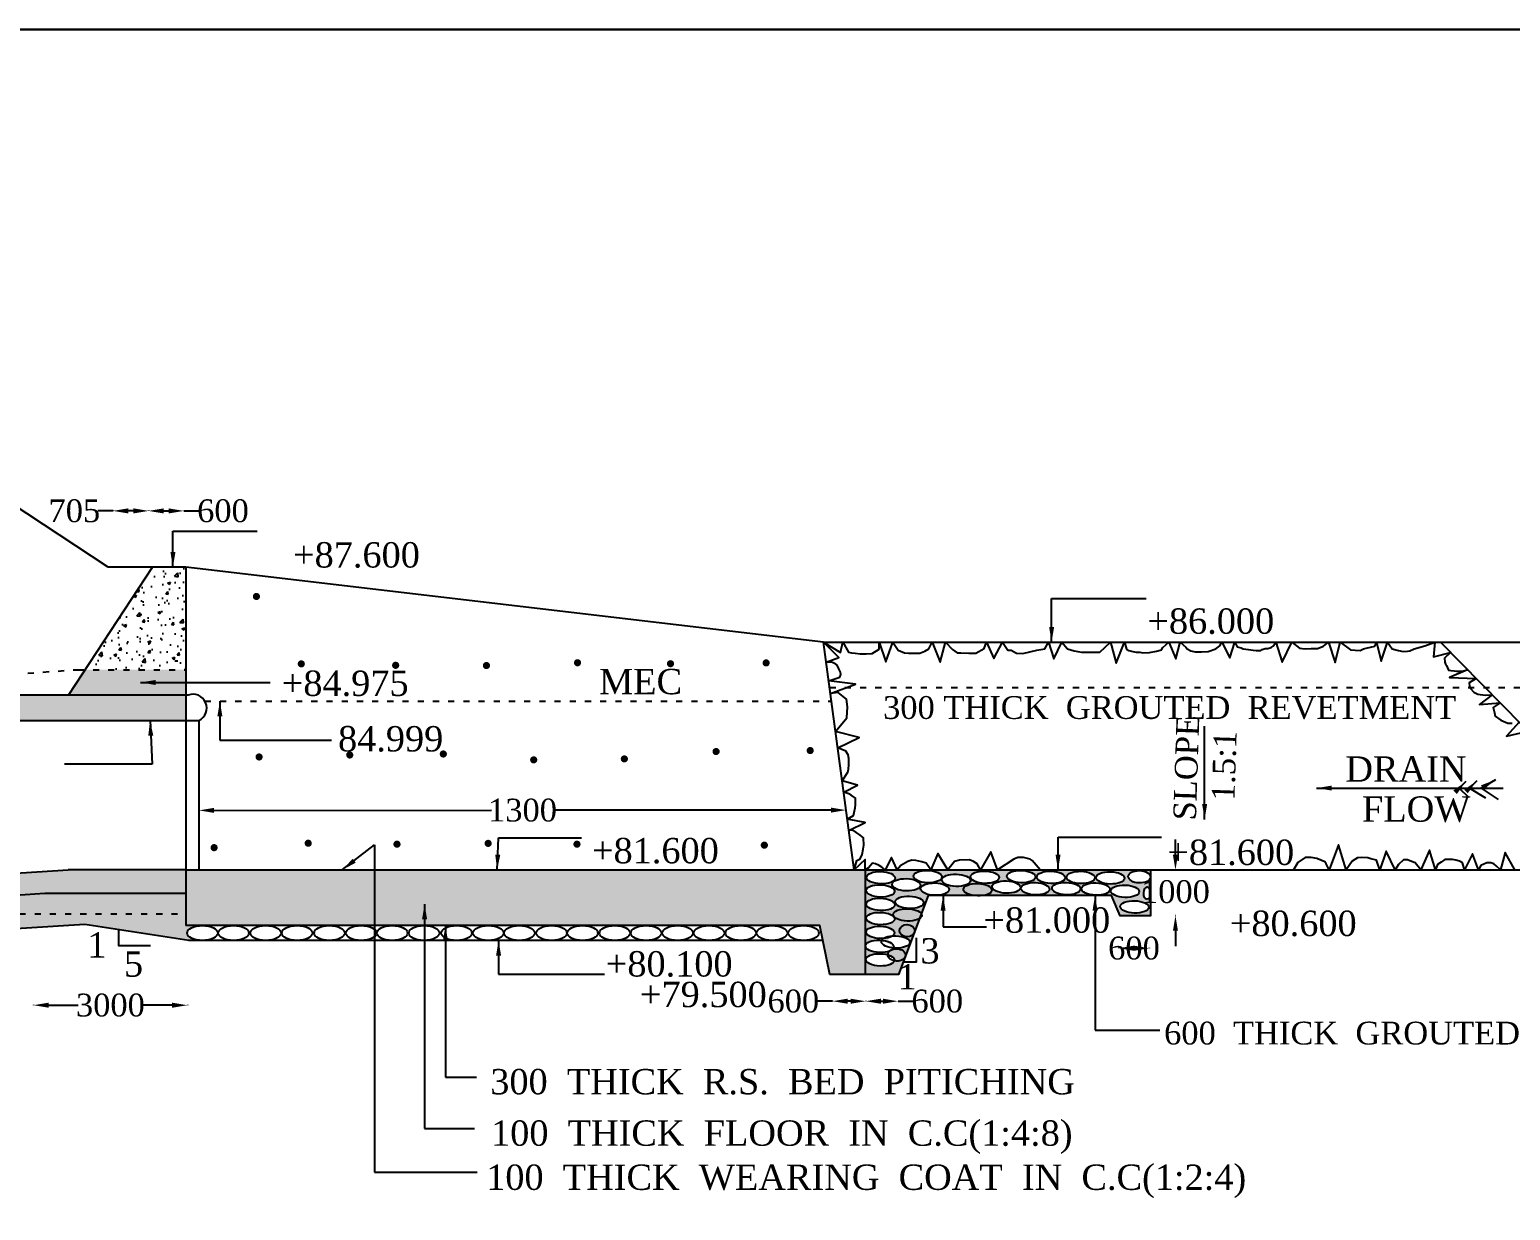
# Model space of a CAD drawing. Header units: millimetres. Extents: x -5026 to 211262, y 3161 to 110917.
# Drawn here: x 108753 to 137974, y 87613 to 110917 of the extents above; entities that cross this region are included whole.
import ezdxf

# ---------------------------------------------------------------- set-up
doc = ezdxf.new("R2010")
doc.units = ezdxf.units.MM
doc.header["$MEASUREMENT"] = 0
doc.linetypes.add('ACAD_ISO03W100', pattern=[30, 12, -18])
for name, color, linetype in [('DIM', 5, 'Continuous'), ('DWG.LINE', 10, 'Continuous'), ('HATCH', 2, 'Continuous'), ('TEXT', 7, 'Continuous')]:
    doc.layers.add(name, color=color, linetype=linetype)
doc.layers.add('DO LINE', color=3, linetype='Continuous', plot=False)
doc.layers.add('TITLE', color=7, linetype='Continuous', lineweight=30)
doc.styles.get("Standard").update_dxf_attribs({"font": 'TIMES.TTF', "height": 450})
doc.dimstyles.get("Standard").update_dxf_attribs({"dimtxt": 450, "dimasz": 300, "dimexe": 0.18, "dimexo": 0.0625, "dimgap": 0.09, "dimtad": 0, "dimtih": 1, "dimtoh": 1, "dimdec": 0, "dimzin": 0, "dimdsep": 46, "dimtxsty": 'Standard', "dimcen": 300, "dimclre": 256, "dimclrt": 4, "dimadec": 0, "dimazin": 0, "dimtfac": 1, "dimtdec": 0, "dimtofl": 0, "dimtmove": 0, "dimatfit": 3, "dimfxl": 5, "dimfxlon": 1, "dimtolj": 1, "dimtzin": 0, "dimarcsym": 0})
pattern_1 = [(50, (0, 0), (573.8081460806028, -50.20170798607609), [60, -660]), (355, (0, 0), (-111.0010668904, 601.7537069600095), [48, -528]), (100.4514, (47.81734400000001, -4.183472), (462.8075053712172, 551.5516336487628), [50.992152, -560.9136896]), (46.18420000000001, (0, 160), (853.7928389005156, -132.4152114632145), [90, -990]), (96.6356, (71.149396, 148.9653544), (747.7301644389627, 779.2942967203534), [76.48823039999999, -841.3704]), (351.1842, (0, 160), (747.7295561069018, 779.2948807402597), [72, -792]), (21, (80, 120), (477.5256416947693, -322.0951125322711), [60, -660]), (326.0000000000001, (80, 120), (194.6522655372654, 580.1200360374824), [48, -528]), (71.4514, (119.7937864, 93.1587152), (672.1781028651919, 258.0243973679619), [50.992152, -560.9136896]), (37.50000000000001, (0, 0), (9.727884253832535, 266.3150830650492), [0, -521.5999999999999, 0, -536, 0, -530]), (7.499999999999999, (0, 0), (210.4556299537189, 315.5293695058882), [0, -305.6, 0, -509.6, 0, -202]), (327.5, (-178.4, 0), (427.0579489379273, -18.04389738750384), [0, -200, 0, -624, 0, -828]), (317.5, (-258.4, 0), (466.548935473909, 80.08398586585412), [0, -260, 0, -414.4, 0, -588])]

# ---------------------------------------------------------------- blocks, each defined once
blk = doc.blocks.new('*D19')
at = {"layer": 'Defpoints', "color": 0, "linetype": 'ByBlock', "ltscale": 0.2}
for p in [(110400.2895441724, 101427.5168971325), (111100.8661829287, 101427.5168971325), (111100.8661829287, 101418.1221633237)]:
    blk.add_point(p, dxfattribs=at)
at = {"layer": 'DIM', "color": 0, "linetype": 'ByBlock', "lineweight": -2, "ltscale": 0.2}
for p, q in [((110400.2895441724, 101418.1221633237), (110100.2895441724, 101418.1221633237)), ((110800.8661829287, 101418.1221633237), (110700.2895441724, 101418.1221633237))]:
    blk.add_line(p, q, dxfattribs=at)
at = {"layer": 'DIM', "lineweight": -2, "ltscale": 0.2}
blk.add_line((110400.2895441724, 101423.1221633237), (110400.2895441724, 101417.9421633237), dxfattribs=at)
at = {"layer": 'DIM', "linetype": 'ByBlock', "lineweight": -2, "ltscale": 0.2}
blk.add_line((111100.8661829287, 101423.1221633237), (111100.8661829287, 101417.9421633237), dxfattribs=at)
at = {"layer": 'DIM', "color": 0, "linetype": 'ByBlock', "ltscale": 0.2}
for points in [[(110700.2895441724, 101468.1221633237), (110700.2895441724, 101368.1221633237), (110400.2895441724, 101418.1221633237)], [(110800.8661829287, 101468.1221633237), (110800.8661829287, 101368.1221633237), (111100.8661829287, 101418.1221633237)]]:
    blk.add_solid(points, dxfattribs=at)
at = {"layer": 'DIM', "color": 4, "linetype": 'ByBlock', "ltscale": 0.2, "insert": (109636.0863502287, 101418.1221633237), "char_height": 450, "attachment_point": 5}
blk.add_mtext('\\A1;705', dxfattribs=at)
blk = doc.blocks.new('*D20')
at = {"layer": 'Defpoints', "color": 0, "linetype": 'ByBlock', "ltscale": 0.2}
for p in [(111100.8661829287, 101417.9421633237), (111796.3131870666, 101417.9421633237), (111796.3131870666, 101417.9421633237)]:
    blk.add_point(p, dxfattribs=at)
at = {"layer": 'DIM', "lineweight": -2, "ltscale": 0.2}
blk.add_line((111100.8661829287, 101417.9421633237), (111100.8661829287, 101418.1221633237), dxfattribs=at)
at = {"layer": 'DIM', "color": 0, "linetype": 'ByBlock', "lineweight": -2, "ltscale": 0.2}
for p, q in [((111400.8661829287, 101417.9421633237), (111496.3131870666, 101417.9421633237)), ((111796.3131870666, 101417.9421633237), (112096.3131870666, 101417.9421633237))]:
    blk.add_line(p, q, dxfattribs=at)
at = {"layer": 'DIM', "linetype": 'ByBlock', "lineweight": -2, "ltscale": 0.2}
blk.add_line((111796.3131870666, 101417.9421633237), (111796.3131870666, 101418.1221633237), dxfattribs=at)
at = {"layer": 'DIM', "color": 0, "linetype": 'ByBlock', "ltscale": 0.2}
for points in [[(111400.8661829287, 101467.9421633237), (111400.8661829287, 101367.9421633237), (111100.8661829287, 101417.9421633237)], [(111496.3131870666, 101467.9421633237), (111496.3131870666, 101367.9421633237), (111796.3131870666, 101417.9421633237)]]:
    blk.add_solid(points, dxfattribs=at)
at = {"layer": 'DIM', "color": 4, "linetype": 'ByBlock', "ltscale": 0.2, "insert": (112568.6274120126, 101417.9421633237), "char_height": 450, "attachment_point": 5}
blk.add_mtext('\\A1;600', dxfattribs=at)
blk = doc.blocks.new('*D21')
at = {"layer": 'Defpoints', "color": 0, "linetype": 'ByBlock', "ltscale": 0.2}
for p in [(131345.1006539374, 94332.19904523174), (131345.1006539374, 93430.51724787787), (131363.9062333427, 93430.51724787787)]:
    blk.add_point(p, dxfattribs=at)
at = {"layer": 'DIM', "color": 0, "linetype": 'ByBlock', "lineweight": -2, "ltscale": 0.2}
for p, q in [((131363.9062333427, 94632.19904523174), (131363.9062333427, 94932.19904523174)), ((131363.9062333427, 93130.51724787787), (131363.9062333427, 92830.51724787787))]:
    blk.add_line(p, q, dxfattribs=at)
at = {"layer": 'DIM', "lineweight": -2, "ltscale": 0.2}
blk.add_line((131358.9062333427, 94332.19904523174), (131364.0862333427, 94332.19904523174), dxfattribs=at)
at = {"layer": 'DIM', "linetype": 'ByBlock', "lineweight": -2, "ltscale": 0.2}
blk.add_line((131358.9062333427, 93430.51724787787), (131364.0862333427, 93430.51724787787), dxfattribs=at)
at = {"layer": 'DIM', "color": 0, "linetype": 'ByBlock', "ltscale": 0.2}
for points in [[(131313.9062333427, 94632.19904523174), (131413.9062333427, 94632.19904523174), (131363.9062333427, 94332.19904523174)], [(131313.9062333427, 93130.51724787787), (131413.9062333427, 93130.51724787787), (131363.9062333427, 93430.51724787787)]]:
    blk.add_solid(points, dxfattribs=at)
at = {"layer": 'DIM', "color": 4, "linetype": 'ByBlock', "ltscale": 0.2, "insert": (131363.9062333427, 93901.47005478168), "char_height": 450, "attachment_point": 5}
blk.add_mtext('\\A1;1000', dxfattribs=at)
blk = doc.blocks.new('*D22')
at = {"layer": 'Defpoints', "color": 0, "linetype": 'ByBlock', "ltscale": 0.2}
for p in [(130245.9349740813, 92822.35573303213), (130846.280400914, 92822.35573303213), (130846.280400914, 92787.27521121528)]:
    blk.add_point(p, dxfattribs=at)
at = {"layer": 'DIM', "lineweight": -2, "ltscale": 0.2}
blk.add_line((130245.9349740813, 92792.27521121528), (130245.9349740813, 92787.09521121529), dxfattribs=at)
at = {"layer": 'DIM', "color": 0, "linetype": 'ByBlock', "lineweight": -2, "ltscale": 0.2}
blk.add_line((130545.9349740813, 92787.27521121528), (130546.280400914, 92787.27521121528), dxfattribs=at)
at = {"layer": 'DIM', "linetype": 'ByBlock', "lineweight": -2, "ltscale": 0.2}
blk.add_line((130846.280400914, 92792.27521121528), (130846.280400914, 92787.09521121529), dxfattribs=at)
at = {"layer": 'DIM', "color": 0, "linetype": 'ByBlock', "ltscale": 0.2}
for points in [[(130545.9349740813, 92837.27521121528), (130545.9349740813, 92737.27521121528), (130245.9349740813, 92787.27521121528)], [(130546.280400914, 92837.27521121528), (130546.280400914, 92737.27521121528), (130846.280400914, 92787.27521121528)]]:
    blk.add_solid(points, dxfattribs=at)
at = {"layer": 'DIM', "color": 4, "linetype": 'ByBlock', "ltscale": 0.2, "insert": (130546.1076874976, 92787.27521121528), "char_height": 450, "attachment_point": 5}
blk.add_mtext('\\A1;600', dxfattribs=at)
blk = doc.blocks.new('*D23')
at = {"layer": 'Defpoints', "color": 0, "linetype": 'ByBlock', "ltscale": 0.2}
for p in [(124596.3294742262, 91755.32444478603), (125252.5540289197, 91755.32444478603), (125252.5540289197, 91741.4925582117)]:
    blk.add_point(p, dxfattribs=at)
at = {"layer": 'DIM', "color": 0, "linetype": 'ByBlock', "lineweight": -2, "ltscale": 0.2}
for p, q in [((124596.3294742262, 91741.4925582117), (124296.3294742262, 91741.4925582117)), ((124952.5540289197, 91741.4925582117), (124896.3294742262, 91741.4925582117))]:
    blk.add_line(p, q, dxfattribs=at)
at = {"layer": 'DIM', "lineweight": -2, "ltscale": 0.2}
blk.add_line((124596.3294742262, 91746.4925582117), (124596.3294742262, 91741.3125582117), dxfattribs=at)
at = {"layer": 'DIM', "linetype": 'ByBlock', "lineweight": -2, "ltscale": 0.2}
blk.add_line((125252.5540289197, 91746.4925582117), (125252.5540289197, 91741.3125582117), dxfattribs=at)
at = {"layer": 'DIM', "color": 0, "linetype": 'ByBlock', "ltscale": 0.2}
for points in [[(124896.3294742262, 91791.4925582117), (124896.3294742262, 91691.4925582117), (124596.3294742262, 91741.4925582117)], [(124952.5540289197, 91791.4925582117), (124952.5540289197, 91691.4925582117), (125252.5540289197, 91741.4925582117)]]:
    blk.add_solid(points, dxfattribs=at)
at = {"layer": 'DIM', "color": 4, "linetype": 'ByBlock', "ltscale": 0.2, "insert": (123824.0152492802, 91741.4925582117), "char_height": 450, "attachment_point": 5}
blk.add_mtext('\\A1;600', dxfattribs=at)
blk = doc.blocks.new('*D24')
at = {"layer": 'Defpoints', "color": 0, "linetype": 'ByBlock', "ltscale": 0.2}
for p in [(125252.5540289197, 91741.3125582117), (125891.7670926321, 91741.3125582117), (125891.7670926321, 91741.3125582117)]:
    blk.add_point(p, dxfattribs=at)
at = {"layer": 'DIM', "lineweight": -2, "ltscale": 0.2}
blk.add_line((125252.5540289197, 91741.3125582117), (125252.5540289197, 91741.4925582117), dxfattribs=at)
at = {"layer": 'DIM', "color": 0, "linetype": 'ByBlock', "lineweight": -2, "ltscale": 0.2}
for p, q in [((125552.5540289197, 91741.3125582117), (125591.7670926321, 91741.3125582117)), ((125891.7670926321, 91741.3125582117), (126191.7670926321, 91741.3125582117))]:
    blk.add_line(p, q, dxfattribs=at)
at = {"layer": 'DIM', "linetype": 'ByBlock', "lineweight": -2, "ltscale": 0.2}
blk.add_line((125891.7670926321, 91741.3125582117), (125891.7670926321, 91741.4925582117), dxfattribs=at)
at = {"layer": 'DIM', "color": 0, "linetype": 'ByBlock', "ltscale": 0.2}
for points in [[(125552.5540289197, 91791.3125582117), (125552.5540289197, 91691.3125582117), (125252.5540289197, 91741.3125582117)], [(125591.7670926321, 91791.3125582117), (125591.7670926321, 91691.3125582117), (125891.7670926321, 91741.3125582117)]]:
    blk.add_solid(points, dxfattribs=at)
at = {"layer": 'DIM', "color": 4, "linetype": 'ByBlock', "ltscale": 0.2, "insert": (126664.081317578, 91741.3125582117), "char_height": 450, "attachment_point": 5}
blk.add_mtext('\\A1;600', dxfattribs=at)
blk = doc.blocks.new('*D25')
at = {"layer": 'Defpoints', "color": 0, "linetype": 'ByBlock', "ltscale": 0.2}
for p in [(108828.7651318552, 91681.41827790593), (111866.1635089544, 91681.41827790593), (111866.1635089544, 91662.8005917558)]:
    blk.add_point(p, dxfattribs=at)
at = {"layer": 'DIM', "lineweight": -2, "ltscale": 0.2}
blk.add_line((108828.7651318552, 91667.8005917558), (108828.7651318552, 91662.62059175581), dxfattribs=at)
at = {"layer": 'DIM', "color": 0, "linetype": 'ByBlock', "lineweight": -2, "ltscale": 0.2}
for p, q in [((109128.7651318552, 91662.8005917558), (109708.2250774344, 91662.8005917558)), ((111566.1635089544, 91662.8005917558), (110986.7035633752, 91662.8005917558))]:
    blk.add_line(p, q, dxfattribs=at)
at = {"layer": 'DIM', "linetype": 'ByBlock', "lineweight": -2, "ltscale": 0.2}
blk.add_line((111866.1635089544, 91667.8005917558), (111866.1635089544, 91662.62059175581), dxfattribs=at)
at = {"layer": 'DIM', "color": 0, "linetype": 'ByBlock', "ltscale": 0.2}
for points in [[(109128.7651318552, 91712.8005917558), (109128.7651318552, 91612.8005917558), (108828.7651318552, 91662.8005917558)], [(111566.1635089544, 91712.8005917558), (111566.1635089544, 91612.8005917558), (111866.1635089544, 91662.8005917558)]]:
    blk.add_solid(points, dxfattribs=at)
at = {"layer": 'DIM', "color": 4, "linetype": 'ByBlock', "ltscale": 0.2, "insert": (110347.4643204048, 91662.8005917558), "char_height": 450, "attachment_point": 5}
blk.add_mtext('\\A1;3000', dxfattribs=at)
blk = doc.blocks.new('*D34')
at = {"layer": 'Defpoints', "color": 0, "linetype": 'ByBlock', "ltscale": 0.2}
for p in [(112094.433970095, 95507.49004638274), (124864.8698389436, 95512.8866986359), (124864.8698389436, 95512.8866986359)]:
    blk.add_point(p, dxfattribs=at)
at = {"layer": 'DIM', "lineweight": -2, "ltscale": 0.2}
blk.add_line((112094.433970095, 95507.49004638274), (112094.4338940289, 95507.67004636666), dxfattribs=at)
at = {"layer": 'DIM', "color": 0, "linetype": 'ByBlock', "lineweight": -2, "ltscale": 0.2}
for p, q in [((112394.4339433077, 95507.61682322482), (117865.8812988957, 95509.92899948903)), ((124564.8698657309, 95512.75992179384), (119093.422510143, 95510.44774552961))]:
    blk.add_line(p, q, dxfattribs=at)
at = {"layer": 'DIM', "linetype": 'ByBlock', "lineweight": -2, "ltscale": 0.2}
blk.add_line((124864.8698389436, 95512.8866986359), (124864.8697628775, 95513.06669861983), dxfattribs=at)
at = {"layer": 'DIM', "color": 0, "linetype": 'ByBlock', "ltscale": 0.2}
for points in [[(112394.4128138341, 95557.61681876027), (112394.4550727814, 95457.61682768937), (112094.433970095, 95507.49004638274)], [(124564.8487362572, 95562.7599173293), (124564.8909952045, 95462.7599262584), (124864.8698389436, 95512.8866986359)]]:
    blk.add_solid(points, dxfattribs=at)
at = {"layer": 'DIM', "color": 4, "linetype": 'ByBlock', "ltscale": 0.2, "insert": (118479.6519045193, 95510.18837250932), "char_height": 450, "attachment_point": 5}
blk.add_mtext('\\A1;1300', dxfattribs=at)

msp = doc.modelspace()

# ---------------------------------------------------------------- hatches: boundary and pattern name
at = {"layer": 'HATCH', "linetype": 'ByBlock', "ltscale": 0.2}
h = msp.add_hatch(dxfattribs=at)
h.set_pattern_fill('AR-CONC', color=256, scale=80, style=0)
h.set_pattern_definition(pattern_1)
h.paths.add_polyline_path([(109848.9592772076, 98284.34786766938), (111838.8148923996, 98284.34786766938), (111838.8148923996, 100306.2589496661), (111180.9975561901, 100306.2589496661)])
h = msp.add_hatch(dxfattribs=at)
h.set_pattern_fill('AR-CONC', color=256, scale=80, style=0)
h.set_pattern_definition(pattern_1)
h.paths.add_polyline_path([(111838.8148923996, 98284.34786766938), (109848.9592772076, 98284.34786766938), (109519.4339335917, 97784.15883063606), (111838.8148923996, 97784.15883063605)])
h.paths.add_polyline_path([(111838.8148923996, 97784.15883063604), (109519.4339335917, 97784.15883063606), (107159.0765927691, 97784.15883063606), (95434.07263073482, 96937.18123987809), (95008.68273465964, 96393.82984191136), (101679.3952825119, 96852.7906442886), (107810.7874211414, 97282.73872513766), (111838.8148923996, 97282.73872513766)])
h.paths.add_polyline_path([(95434.07263073482, 96937.18123987807), (86388.52972133871, 96283.75952971852), (84875.44283855743, 96169.58631576072), (82949.49999999999, 96169.58631576072), (82654.88778082406, 95746.01967254866), (84987.9631903606, 95704.38063398021), (95008.68273465964, 96393.82984191134)])
h = msp.add_hatch(dxfattribs=at)
h.set_pattern_fill('AR-CONC', color=256, scale=80, style=0)
h.set_pattern_definition(pattern_1)
h.paths.add_polyline_path([(126481.4544347575, 93828.123788931), (130099.1530488925, 93828.12378893101), (130270.9060361721, 93425.41164921482), (130872.195818931, 93425.41164921482), (130872.195818931, 94332.19904523174), (111838.8148923996, 94332.19904523174), (111838.8148923996, 93232.70114122664), (124346.5472626634, 93232.70114122663), (124542.859030392, 92268.23155604035), (125899.9741348601, 92268.23155604037)])
edge = h.paths.add_edge_path(flags=16)
edge.add_ellipse((125543, 93653), major_axis=(281.1416722725818, -8.65939442318014), ratio=0.4330556868921123, start_angle=0, end_angle=360)
edge = h.paths.add_edge_path(flags=16)
edge.add_ellipse((125541, 93918), major_axis=(281.1416722725818, -8.65939442318014), ratio=0.4330556868921123, start_angle=0, end_angle=360)
edge = h.paths.add_edge_path(flags=16)
edge.add_ellipse((125543, 93373.5), major_axis=(281.1416722725818, -8.65939442318014), ratio=0.4330556868921123, start_angle=0, end_angle=360)
edge = h.paths.add_edge_path(flags=16)
edge.add_ellipse((125549.75, 94179.25), major_axis=(281.1416722725819, -8.65939442318014), ratio=0.4330556868921122, start_angle=0, end_angle=360)
edge = h.paths.add_edge_path(flags=16)
edge.add_ellipse((125540.5, 93099), major_axis=(281.1416722725818, -8.65939442318014), ratio=0.4330556868921123, start_angle=330.5388763950272, end_angle=642.993329885809, ccw=False)
edge.add_ellipse((125843, 92911), major_axis=(281.1416722725818, -8.65939442318014), ratio=0.4330556868921123, start_angle=262.40168572485874, end_angle=462.993329885809, ccw=False)
edge.add_ellipse((125527.5, 92824.5), major_axis=(281.1416722725818, -8.65939442318014), ratio=0.4330556868921123, start_angle=82.40168572485868, end_angle=348.3648007297046, ccw=False)
edge.add_ellipse((125843, 92911), major_axis=(281.1416722725818, -8.65939442318014), ratio=0.4330556868921123, start_angle=150.5388763950272, end_angle=168.3648007297046, ccw=False)
edge = h.paths.add_edge_path(flags=16)
edge.add_ellipse((125538, 92558), major_axis=(281.1416722725818, -8.65939442318014), ratio=0.4330556868921123, start_angle=0, end_angle=360)
edge = h.paths.add_edge_path(flags=16)
edge.add_ellipse((126053.5, 94039), major_axis=(281.1416722725818, -8.65939442318014), ratio=0.4330556868921123, start_angle=0, end_angle=360)
edge = h.paths.add_edge_path(flags=16)
edge.add_ellipse((126114.5, 93693.5), major_axis=(281.1416722725818, -8.65939442318014), ratio=0.4330556868921123, start_angle=0, end_angle=360)
edge = h.paths.add_edge_path(flags=16)
edge.add_ellipse((126475, 94201.5), major_axis=(281.1416722725818, -8.65939442318014), ratio=0.4330556868921123, start_angle=0, end_angle=360)
edge = h.paths.add_edge_path(flags=16)
edge.add_ellipse((126617, 93953), major_axis=(281.1416722725818, -8.65939442318014), ratio=0.4330556868921123, start_angle=0, end_angle=360)
edge = h.paths.add_edge_path(flags=16)
edge.add_ellipse((127037, 94128), major_axis=(281.1416722725818, -8.65939442318014), ratio=0.4330556868921123, start_angle=0, end_angle=360)
edge = h.paths.add_edge_path(flags=16)
edge.add_ellipse((127603.5, 94189), major_axis=(281.1416722725818, -8.65939442318014), ratio=0.4330556868921123, start_angle=0, end_angle=360)
edge = h.paths.add_edge_path(flags=16)
edge.add_ellipse((128025.5, 93993.5), major_axis=(281.1416722725818, -8.65939442318014), ratio=0.4330556868921123, start_angle=0, end_angle=360)
edge = h.paths.add_edge_path(flags=16)
edge.add_ellipse((128320, 94201.5), major_axis=(281.1416722725818, -8.65939442318014), ratio=0.4330556868921123, start_angle=0, end_angle=360)
edge = h.paths.add_edge_path(flags=16)
edge.add_ellipse((128597, 93960.5), major_axis=(281.1416722725818, -8.65939442318014), ratio=0.4330556868921123, start_angle=0, end_angle=360)
edge = h.paths.add_edge_path(flags=16)
edge.add_ellipse((128907.5, 94186), major_axis=(281.1416722725818, -8.65939442318014), ratio=0.4330556868921123, start_angle=0, end_angle=360)
edge = h.paths.add_edge_path(flags=16)
edge.add_ellipse((129209.5, 93963), major_axis=(281.1416722725818, -8.65939442318014), ratio=0.4330556868921123, start_angle=0, end_angle=360)
edge = h.paths.add_edge_path(flags=16)
edge.add_ellipse((129494.5, 94183.5), major_axis=(281.1416722725818, -8.65939442318014), ratio=0.4330556868921123, start_angle=0, end_angle=360)
edge = h.paths.add_edge_path(flags=16)
edge.add_ellipse((129791.5, 93955.5), major_axis=(281.1416722725818, -8.65939442318014), ratio=0.4330556868921123, start_angle=0, end_angle=360)
edge = h.paths.add_edge_path(flags=16)
edge.add_ellipse((130078.5, 94176), major_axis=(281.1416722725818, -8.65939442318014), ratio=0.4330556868921123, start_angle=0, end_angle=360)
edge = h.paths.add_edge_path(flags=16)
edge.add_ellipse((130368, 93912.5), major_axis=(281.1416722725818, -8.65939442318014), ratio=0.4330556868921123, start_angle=0, end_angle=360)
edge = h.paths.add_edge_path(flags=16)
edge.add_ellipse((130556, 93602), major_axis=(281.1416722725818, -8.65939442318014), ratio=0.4330556868921123, start_angle=0, end_angle=360)
edge = h.paths.add_edge_path(flags=16)
edge.add_ellipse((130652.5, 94196.5), major_axis=(219.5916813421718, -6.763604148116174), ratio=0.554438124686003, start_angle=0, end_angle=360)
edge = h.paths.add_edge_path()
edge.add_ellipse((130805, 93876), major_axis=(3.750000000000001, 121.7500000000001), ratio=0.5516547644455322, start_angle=0, end_angle=360)
h.paths.add_polyline_path([(111838.8148923996, 94332.19904523176), (109511.2163882554, 94332.19904523173), (102090.4916274595, 93863.50029011916), (97760.90266935591, 93622.07735472883), (97293.47894123069, 93123.95360164785), (97825.14115836307, 93159.66049792909), (100462.3703517002, 93329.16383781556), (104080.0988356305, 93534.27412920368), (109054.6478746507, 93867.28175061702), (111838.8148923996, 93867.28175061702)])
h.paths.add_polyline_path([(111838.8148923996, 93867.28175061704), (109054.6478746508, 93867.28175061702), (104080.0988356325, 93534.27412920381), (100462.3703516994, 93329.16383781543), (97825.14115836429, 93159.66049792938), (97293.47894123069, 93123.95360164787), (97005.94415873369, 92817.5337594777), (108553.0009980862, 93468.03247116381), (111838.8148923996, 93468.03247116382)])
edge = h.paths.add_edge_path()
edge.add_line((111838.8148923996, 93468.0324711638), (108553.0009980861, 93468.03247116381))
edge.add_line((108553.0009980861, 93468.03247116381), (97005.94415873368, 92817.53375947768))
edge.add_line((97005.94415873368, 92817.53375947768), (96635.96367299593, 92423.2532447473))
edge.add_line((96635.96367299593, 92423.2532447473), (109845.5328695879, 93252.57088724052))
edge.add_line((109845.5328695879, 93252.57088724052), (111893.8790318804, 92942.16784955547))
edge.add_line((111893.8790318804, 92942.16784955547), (112163.9999999999, 92942.16784955547))
edge.add_ellipse((112164, 93087.43449539103), major_axis=(303.6605013561818, 0), ratio=0.4783850556355023, start_angle=90, end_angle=270, ccw=False)
edge.add_line((112164.0000000005, 93232.70114122664), (111838.8148923996, 93232.70114122663))
edge.add_line((111838.8148923996, 93232.70114122663), (111838.8148923996, 93468.0324711638))
h.paths.add_polyline_path([(97760.90266935591, 93622.07735472883), (97110.14535883974, 93585.79036729163), (90564.36953826739, 93156.601518622), (84921.74600088496, 92845.29427479673), (72003.5, 92845.29427479672), (71484.6352134128, 92137.27883830291), (84930.68236506451, 92137.2788383029), (97005.9441587337, 92817.5337594777), (97293.47894123069, 93123.95360164787)])
h.paths.add_polyline_path([(62348.92544578128, 93006.92106571245), (62045.18824978442, 92609.16816689725), (69023.77600329695, 92498.78477270353), (69023.77600329695, 92845.29427479672)])
h.paths.add_polyline_path([(69023.77600329695, 92498.78477270354), (62045.18824978442, 92609.16816689723), (61757.29073610845, 92232.15780354518), (69023.77600329697, 92066.31024555651)])
h.paths.add_polyline_path([(69023.77600329697, 92066.31024555651), (61757.29073610847, 92232.15780354517), (61464.06593282821, 91848.17119589094), (69023.77600329695, 91644.59409382578)])
h.paths.add_polyline_path([(72003.50000000001, 92845.29427479673), (69023.77600329695, 92845.29427479673), (69023.77600329695, 92563.88331128047), (71797.2696948371, 92563.88331128047)])
h.paths.add_polyline_path([(71797.26969483709, 92563.88331128046), (69023.77600329697, 92563.88331128047), (69023.77600329695, 92137.27883830291), (71484.6352134128, 92137.27883830291)])
h.paths.add_polyline_path([(71484.6352134128, 92137.27883830291), (69023.77600329695, 92137.27883830291), (69023.77600329695, 91644.59409382577), (71129.78044145432, 91653.06279058725)])
h.paths.add_polyline_path([(62348.92544578129, 93006.92106571245), (45825.26218802062, 93407.02989863865), (45357.45029958862, 93042.8843409273), (49873.37434234284, 92934.82573502144), (56609.33198469988, 92767.42844293827), (61740.15149999755, 92613.99306743364), (62045.18824978441, 92609.16816689722)])
h.paths.add_polyline_path([(62045.18824978441, 92609.16816689723), (61740.15149999841, 92613.99306743364), (56609.33198469948, 92767.42844293822), (49873.37434234284, 92934.82573502144), (45357.45029958862, 93042.8843409273), (44857.05661486371, 92653.37705839513), (50001.48686683278, 92500.4679001357), (61757.29073610844, 92232.15780354517)])
h.paths.add_polyline_path([(61757.29073610847, 92232.15780354517), (50001.4868668365, 92500.46790013567), (44857.05661486374, 92653.37705839511), (44412.52872878619, 92307.35580712566), (61464.0659328282, 91848.17119589094)])
h.paths.add_polyline_path([(45825.26218802061, 93407.02989863863), (39594.62987515458, 93557.90025857062), (39594.62987515458, 93115.76641478286), (42311.60395675405, 93115.76641478283), (45357.4502995886, 93042.88434092727)])
h.paths.add_polyline_path([(45357.45029958861, 93042.88434092728), (42311.60395675354, 93115.76641478283), (39594.62987515458, 93115.76641478285), (39594.62987515458, 92809.79345511123), (44857.05661486368, 92653.3770583951)])
h.paths.add_polyline_path([(44857.05661486372, 92653.3770583951), (39594.62987515459, 92809.79345511126), (39594.62987515458, 92046.11377206781), (41399.18373959295, 92388.5028398431), (44412.5287287862, 92307.35580712567)])
h.paths.add_polyline_path([(63967.79836070329, 91136.1340713356), (66668.95192955693, 91136.1340713356), (66668.95192955693, 91899.6524563392), (63967.79836070329, 91899.6524563392)], flags=9)

# ---------------------------------------------------------------- linework, layer by layer
at = {"layer": 'DIM', "linetype": 'ByBlock', "ltscale": 0.2}
msp.add_lwpolyline([(115561.7735965003, 88369.63908489389), (117583.5803137735, 88369.63908489389)], dxfattribs=at)
at = {"layer": 'DO LINE', "linetype": 'ACAD_ISO03W100', "ltscale": 10}
for points in [[(39671.78207594985, 97313.34210325955), (67271.99657148978, 96597.91880197762), (85072.24437881139, 96597.91880197762), (109704.9041409011, 98284.34786766939)], [(109704.9041409011, 98284.34786766939), (111838.8148923996, 98284.34786766939)], [(124541.2393160301, 97934.48521625092), (142561.7563718642, 97934.48521625092)], [(112212.0222606982, 97663.87239229048), (124577.8508736372, 97660.53548854665)], [(69023.77600329695, 92137.27883830291), (84930.68236506468, 92137.27883830291), (108553.0009980862, 93468.03247116381), (111838.8148923996, 93468.03247116381)]]:
    msp.add_lwpolyline(points, dxfattribs=at)
at = {"layer": 'DWG.LINE', "linetype": 'ByBlock', "ltscale": 0.2}
for points in [[(110302.102660297, 100306.2589496661), (99123.83343071793, 107684.5996206237), (95989.76249401842, 107684.5996206237), (84813.50864596281, 100198.3251887658), (83453.23812941834, 100198.3251887658), (79748.73290938011, 96587.71960246708)], [(109519.4339335917, 97784.15883063606), (111180.99755619, 100306.2589496661)], [(124421.6706296903, 98829.17015198228), (111838.8148923996, 100306.2589496661), (110302.102660297, 100306.2589496661)], [(111838.8148923996, 100306.2589496661), (111838.8148923996, 93232.70114122663)], [(125022.660884771, 94332.19904523174), (124421.6706296903, 98829.17015198228), (142566.351276068, 98829.17015198228)], [(136592.7297412636, 98829.17015198228), (141017.8396447706, 94332.19904523174)], [(111879.7912744142, 97784.15883063606), (107159.0765927692, 97784.15883063606), (86388.52972134086, 96283.75952971884), (84875.44283855753, 96169.58631576074), (69127.57105575886, 96169.58631576074)], [(84987.96319036058, 95704.38063398021), (101679.3952825201, 96852.79064428958), (107810.7874211412, 97282.73872513766), (112094.433970095, 97282.73872513766)], [(112094.433970095, 97282.73872513766), (112094.433970095, 94348.25144448888)], [(39594.62987515458, 93557.90025857062), (69023.77600329695, 92845.29427479673), (84921.74600088503, 92845.29427479673), (90564.36953826691, 93156.60151862196), (97110.14535883837, 93585.79036729143), (102090.4916274612, 93863.5002901192), (109511.2163882554, 94332.19904523174)], [(111838.8148923996, 94332.19904523174), (109511.2163882554, 94332.19904523174)], [(111838.8148923996, 94332.19904523174), (142777.0470100746, 94332.19904523174)], [(130872.195818931, 94332.19904523174), (130872.195818931, 93425.4116492148), (130270.9060361721, 93425.4116492148), (130099.1530488925, 93828.123788931), (126481.4544347575, 93828.123788931), (125899.9741348601, 92268.23155604035), (124542.859030392, 92268.23155604035), (124346.5472626634, 93232.70114122663), (111838.8148923996, 93232.70114122663)], [(125239.6608051978, 94332.19904523174), (125239.6608051978, 92268.23155604035)], [(111838.8148923996, 93867.28175061702), (109054.6478746508, 93867.28175061702), (104080.0988356302, 93534.2741292037), (100462.3703516989, 93329.16383781546), (97825.14115836401, 93159.66049792932), (94769.12414758012, 92954.41574116092), (90356.05260163685, 92659.4311244468), (84924.64668997761, 92328.73838292202)], [(124405.683501844, 92942.16784955545), (111893.8790318804, 92942.16784955545), (109845.5328695879, 93252.57088724052), (90469.83495232719, 92036.13393314596), (84869.0200026693, 91708.31122761301), (69023.77600329695, 91644.59409382578), (41399.1837395929, 92388.5028398431), (39594.62987515458, 92046.11377206782)], [(110504.052385636, 93152.77991346904), (110504.052385636, 92840.65420533376), (111141.7384337773, 92840.65420533376)], [(126249.7884444224, 92991.22120724112), (126249.7884444224, 92514.94958674791), (125991.9431000623, 92514.94958674791)]]:
    msp.add_lwpolyline(points, dxfattribs=at)
msp.add_arc((111975.0396417525, 97528.28070215267), 273.0308922389378, 295.9312514480924, 110.4173370686477, dxfattribs=at)
at = {"layer": 'HATCH', "linetype": 'ByBlock', "ltscale": 0.2, "const_width": 69.99491027025013}
for points in [[(113193.2847819928, 99729.72186330313, 1), (113264.279692263, 99729.72186330313, 1)], [(119530.1016293651, 98421.11124699234, 1), (119601.0965396354, 98421.11124699234, 1)], [(123251.5478225618, 98418.1203073723, 1), (123322.5427328321, 98418.1203073723, 1)], [(114078.4954044817, 98399.25299175686, 1), (114149.490314752, 98399.25299175686, 1)], [(115940.7201643875, 98370.80817483304, 1), (116011.7150746577, 98370.80817483304, 1)], [(117732.3849772762, 98366.26854184622, 1), (117803.3798875464, 98366.26854184622, 1)], [(121364.6309836247, 98401.86704961475, 1), (121435.625893895, 98401.86704961475, 1)], [(122264.077754241, 96669.5154348618, 1), (122335.0726645113, 96669.5154348618, 1)], [(124120.7528553926, 96688.75963223938, 1), (124191.7477656629, 96688.75963223938, 1)], [(113245.9808663103, 96562.08230557342, 1), (113316.9757765805, 96562.08230557342, 1)], [(115034.6100035369, 96601.11028852718, 1), (115105.6049138072, 96601.11028852718, 1)], [(116881.5639592838, 96620.35448590477, 1), (116952.5588695541, 96620.35448590477, 1)], [(118665.2221262663, 96504.28253377628, 1), (118736.2170365366, 96504.28253377628, 1)], [(120453.851263493, 96523.52673115386, 1), (120524.8461737633, 96523.52673115386, 1)], [(112358.4010612258, 94772.0819541328, 1), (112429.395971496, 94772.0819541328, 1)], [(114215.0756489004, 94859.49035841602, 1), (114286.0705591707, 94859.49035841602, 1)], [(115967.2730838449, 94840.24616103843, 1), (116038.2679941152, 94840.24616103843, 1)], [(117765.6228529992, 94856.49941879598, 1), (117836.6177632695, 94856.49941879598, 1)], [(119519.0695773357, 94840.12106145252, 1), (119590.064487606, 94840.12106145252, 1)], [(123216.2298517597, 94820.87686407493, 1), (123287.22476203, 94820.87686407493, 1)]]:
    msp.add_lwpolyline(points, format="xyb", close=True, dxfattribs=at)
at = {"layer": 'HATCH', "linetype": 'ByBlock', "ltscale": 0.2}
for points in [[(128698, 94332.19904523174), (128537, 94519), (128498.5, 94543.5), (128365, 94578.5), (128253, 94575), (128176, 94543.5), (127850, 94332.19904523174), (127720.5, 94687.5), (127516, 94332.19904523174), (127453, 94456), (127376, 94501.5), (127298.5, 94529.5), (127102.5, 94526), (127007.5, 94501.5), (126874.5, 94332.19904523174), (126677.5, 94659.5), (126537.5, 94332.19904523174), (126442, 94466.5), (126361.5, 94491), (126239, 94515.5), (126165.5, 94526), (126084.5, 94498), (125948, 94417.5), (125871, 94332.19904523174), (125762, 94575.5), (125635.5, 94332.19904523174), (125569, 94390), (125520, 94421.5), (125446.5, 94453), (125383.5, 94463.5), (125310, 94376), (125239.6608051978, 94332.19904523174), (125239.6608051978, 94540.5), (125022.660884771, 94332.19904523174), (125075, 94519.5), (125141.5, 94551), (125183.5, 94638.5), (125204.5, 94740), (125215, 94824), (125208, 94967.5), (125141.5, 95020), (125054, 95076), (124984, 95118), (124918.8081790601, 95109.28754706983), (125239.5, 95266), (124888.7024194545, 95334.55697523238), (125012, 95409.5), (125026, 95465.5), (125043.5, 95556.5), (125050.5, 95616.5), (125050.5, 95690), (125050.5, 95749.5), (124963, 95805.5), (124917, 95837), (124817.1596537835, 95869.88304316679), (125092.5, 96002.5), (124787.7996477052, 96089.57229421841), (124899.5, 96259), (124910, 96318.5), (124917, 96409.5), (124920.5, 96528.5), (124903, 96602), (124857.5, 96679), (124700.3123034249, 96744.20530383727), (125120, 96943), (124657.2845732722, 97066.16469943477), (124877.5, 97336.5), (124891.5, 97553.5), (124870.5, 97704), (124709.5, 97837), (124556.9914518174, 97816.61824768304), (125049.5, 97998), (124523.5777904555, 98066.63938936524), (124738.5, 98134), (124760.5, 98188.5), (124751.5, 98236.5), (124721.5, 98302), (124688, 98371.5), (124665, 98393), (124637, 98409), (124597.5, 98427), (124532, 98431), (124474.2598345055, 98435.66604341828), (124719, 98525), (124421.6706296903, 98829.17015198228), (124757.5, 98626), (124799.5, 98829.17015198228), (124911, 98633), (124970, 98619), (125043.5, 98609), (125141, 98598.5), (125263, 98598.5), (125378.5, 98602), (125514.5, 98689), (125514.5, 98829.17015198228), (125647, 98438), (125790, 98829.17015198228), (125891.5, 98672), (126017.5, 98616), (126097.5, 98609), (126184.5, 98609), (126320.5, 98609), (126422, 98647.5), (126495, 98696), (126561.5, 98829.17015198228), (126718.5, 98431.5), (126826.5, 98829.17015198228), (126963.5, 98686), (127057.5, 98619.5), (127127.5, 98616), (127288, 98609), (127424, 98612.5), (127588, 98703), (127633, 98829.17015198228), (127783, 98504.5), (127954.5, 98829.17015198228), (128059, 98669), (128122, 98669), (128230, 98613), (128355.5, 98602.5), (128628.5, 98669), (128785.5, 98693.5), (128859, 98829.17015198228), (128967, 98498), (129124, 98829.17015198228), (129232.5, 98697), (129368.5, 98658.5), (129508, 98627), (129616.5, 98627), (129745.5, 98627), (129871, 98630.5), (130084.5, 98829.17015198228), (130196, 98414.5), (130360, 98829.17015198228), (130395.5, 98688), (130442, 98660.5), (130521, 98641.5), (130588, 98633), (130658.5, 98628), (130719, 98617.5), (130851.5, 98623), (130991.5, 98647), (131086, 98674.5), (131115.5, 98722.5), (131231, 98829.17015198228), (131372, 98501), (131460, 98829.17015198228), (131570, 98729.5), (131592.5, 98693.5), (131665, 98655.5), (131754.5, 98638.5), (131879, 98636.5), (132013, 98643.5), (132161, 98695), (132237, 98753.5), (132278, 98829.17015198228), (132435, 98518), (132535, 98829.17015198228), (132583.5, 98734.5), (132659, 98717.5), (132702, 98695), (132752, 98688), (132805.5, 98679.5), (132896.5, 98667.5), (132955, 98666), (133047, 98666), (133076, 98679.5), (133136.5, 98700), (133186, 98705.5), (133253.5, 98724.5), (133291, 98750), (133346, 98829.17015198228), (133470.5, 98430), (133663.5, 98829.17015198228), (133813.5, 98712), (133925.5, 98695), (134042.5, 98701.5), (134170, 98700), (134287, 98750), (134383, 98829.17015198228), (134518, 98423), (134616, 98829.17015198228), (134819.5, 98676), (134912, 98669), (135007, 98662), (135077.5, 98695), (135129, 98710.5), (135300, 98751.5), (135315.5, 98786), (135333, 98829.17015198228), (135422.5, 98452.5), (135546.5, 98829.17015198228), (135641.5, 98698.5), (135768.5, 98662.5), (135856.5, 98641.5), (135944.5, 98648.5), (135992.5, 98659), (136075, 98696.5), (136285, 98752), (136485.5, 98829.17015198228), (136458, 98537), (136792.1098808376, 98626.55219525898), (136673.5, 98509), (136677.5, 98429.5), (136692, 98396.5), (136702, 98381), (136714, 98368), (136755.5, 98278), (136796.5, 98269), (136865, 98259), (136908, 98252), (136934, 98257), (137024.5, 98257), (137129.6234725002, 98283.55757977182), (136771, 98130), (137298.9812204883, 98111.44956075892), (137160.5, 98027.5), (137165.5, 97959), (137186, 97914.5), (137253, 97839), (137330, 97803), (137474, 97784), (137615.4313141763, 97789.86050216501), (137362.5, 97597), (137770.2327098294, 97632.54522215697), (137633.5, 97540), (137659, 97434), (137676.5, 97369), (137786, 97287), (137921, 97228.5), (138010.5, 97230.5)], [(138146.6596692186, 97250.00530855305), (137894, 96971.5), (138295, 97062)], [(138062, 94332.19904523174), (137870.5, 94675), (137779.5, 94332.19904523174), (137690, 94411), (137645, 94454.5), (137589, 94469.5), (137549.5, 94475.5), (137507.5, 94475.5), (137389.5, 94420), (137341.5, 94332.19904523174), (137228, 94649.5), (137071, 94332.19904523174), (137030, 94473.5), (136969.5, 94502.5), (136899.5, 94526.5), (136829.5, 94538.5), (136682, 94536.5), (136607.5, 94483), (136532.5, 94442), (136498.5, 94332.19904523174), (136379, 94722), (136205.5, 94332.19904523174), (136094, 94473.5), (136024, 94500), (135944.5, 94534), (135865, 94531.5), (135763.5, 94440), (135698, 94332.19904523174), (135521.5, 94700.5), (135395.5, 94332.19904523174), (135345, 94483), (135333, 94522), (135222, 94551), (135159, 94570), (135028.5, 94579.5), (134954, 94572.5), (134852.5, 94502.5), (134734, 94332.19904523174), (134579, 94830.5), (134400, 94332.19904523174), (134339.5, 94449.5), (134310.5, 94490.5), (134156, 94560.5), (134045, 94577.5), (133922, 94580), (133782, 94478.5), (133694, 94332.19904523174)]]:
    msp.add_lwpolyline(points, dxfattribs=at)
for centre, major_axis, ratio in [((125549.75, 94179.25), (281.1416722725818, -8.659394423180137), 0.4330556868921122), ((126053.5, 94039), (281.1416722725817, -8.659394423180137), 0.4330556868921123), ((126475, 94201.5), (281.1416722725817, -8.659394423180137), 0.4330556868921123), ((127037, 94128), (281.1416722725817, -8.659394423180137), 0.4330556868921123), ((127603.5, 94189), (281.1416722725817, -8.659394423180137), 0.4330556868921123), ((128025.5, 93993.5), (281.1416722725817, -8.659394423180137), 0.4330556868921123), ((128320, 94201.5), (281.1416722725817, -8.659394423180137), 0.4330556868921123), ((128907.5, 94186), (281.1416722725817, -8.659394423180137), 0.4330556868921123), ((129494.5, 94183.5), (281.1416722725817, -8.659394423180137), 0.4330556868921123), ((130078.5, 94176), (281.1416722725817, -8.659394423180137), 0.4330556868921123), ((130652.5, 94196.5), (219.5916813421717, -6.763604148116171), 0.554438124686003), ((125541, 93918), (281.1416722725817, -8.659394423180137), 0.4330556868921123), ((126114.5, 93693.5), (281.1416722725817, -8.659394423180137), 0.4330556868921123), ((126617, 93953), (281.1416722725817, -8.659394423180137), 0.4330556868921123), ((127461, 93942.5), (281.1416722725817, -8.659394423180137), 0.4330556868921123), ((128597, 93960.5), (281.1416722725817, -8.659394423180137), 0.4330556868921123), ((129209.5, 93963), (281.1416722725817, -8.659394423180137), 0.4330556868921123), ((129791.5, 93955.5), (281.1416722725817, -8.659394423180137), 0.4330556868921123), ((130368, 93912.5), (281.1416722725817, -8.659394423180137), 0.4330556868921123), ((125543, 93653), (281.1416722725817, -8.659394423180137), 0.4330556868921123), ((126076.5, 93444.5), (281.1416722725817, -8.659394423180137), 0.4330556868921123), ((130556, 93602), (281.1416722725817, -8.659394423180137), 0.4330556868921123), ((112164, 93087.43449539103), (303.6605013561818, 0), 0.4783850556355023), ((112778, 93087.43449539103), (303.6605013561818, 0), 0.4783850556355023), ((113412.5, 93087.43449539103), (303.6605013561818, 0), 0.4783850556355023), ((114032.5, 93087.43449539103), (303.6605013561818, 0), 0.4783850556355023), ((114669.5, 93087.43449539103), (303.6605013561818, 0), 0.4783850556355023), ((115296.5, 93087.43449539103), (303.6605013561818, 0), 0.4783850556355023), ((115908, 93087.43449539103), (303.6605013561818, 0), 0.4783850556355023), ((116537.672812327, 93087.43449539103), (303.6605013561818, 0), 0.4783850556355023), ((117178.5, 93087.43449539103), (303.6605013561818, 0), 0.4783850556355023), ((117805.5, 93087.43449539103), (303.6605013561818, 0), 0.4783850556355023), ((118416.5, 93087.43449539103), (303.6605013561818, 0), 0.4783850556355023), ((119053.5, 93087.43449539103), (303.6605013561818, 0), 0.4783850556355023), ((119664, 93087.43449539103), (303.6605013561818, 0), 0.4783850556355023), ((120301, 93087.43449539103), (303.6605013561818, 0), 0.4783850556355023), ((120919, 93087.43449539103), (303.6605013561818, 0), 0.4783850556355023), ((121540, 93087.43449539103), (303.6605013561818, 0), 0.4783850556355023), ((122161, 93087.43449539103), (303.6605013561818, 0), 0.4783850556355023), ((122787.5, 93087.43449539103), (303.6605013561818, 0), 0.4783850556355023), ((123402.5, 93087.43449539103), (303.6605013561818, 0), 0.4783850556355023), ((124026, 93087.43449539103), (303.6605013561818, 0), 0.4783850556355023), ((125540.5, 93099), (281.1416722725817, -8.659394423180137), 0.4330556868921123), ((125543, 93373.5), (281.1416722725817, -8.659394423180137), 0.4330556868921123), ((126069, 93134), (152.5726137561767, -4.699361820005444), 0.7979806926200155), ((125527.5, 92824.5), (281.1416722725817, -8.659394423180137), 0.4330556868921123), ((125843, 92911), (281.1416722725817, -8.659394423180137), 0.4330556868921123), ((125538, 92558), (281.1416722725817, -8.659394423180137), 0.4330556868921123), ((125863, 92655), (174.7242548683604, -5.381650560627117), 0.6968122433358099)]:
    msp.add_ellipse(centre, major_axis=major_axis, ratio=ratio, dxfattribs=at)
msp.add_ellipse((130805, 93876), major_axis=(3.75, 121.75), ratio=0.5516547644455324, start_param=-1.570796326794897, end_param=4.71238898038469, dxfattribs=at)
at = {"layer": 'TITLE', "linetype": 'ByBlock', "ltscale": 0.2}
msp.add_lwpolyline([(-5026.35050385748, 110916.5208046913), (211138.8776570595, 110916.5208046913), (211138.8776570595, 3160.890981080185), (-5026.35050385748, 3160.890981080185)], close=True, dxfattribs=at)

# ---------------------------------------------------------------- texts
at = {"layer": 'TEXT', "linetype": 'ByBlock', "ltscale": 0.2}
for s, height, p in [('+87.600', 500, (113951.3291665274, 100300.1750610336)), ('+86.000', 500, (130810.3549807651, 98993.65980402492)), ('+84.975', 500, (113729.02600109, 97766.3197491892)), ('MEC', 500, (119991.8482542017, 97800.33702848387)), ('300 THICK  GROUTED  REVETMENT', 450, (125595.1895668992, 97312.70787104793)), ('84.999', 500, (114839.4823098859, 96671.66059026962)), ('DRAIN', 500, (134717.9678863568, 96073.93943431445)), ('FLOW', 500, (135045.8444777887, 95285.06996982773)), ('+81.600', 500, (119850.6544194883, 94463.22220959522)), ('+81.600', 500, (131204.406939634, 94429.92282699411)), ('+81.000', 500, (127574.1506564232, 93093.17804529193)), ('+80.600', 500, (132437.4494078262, 93028.31288153517)), ('1', 500, (109893.0015368236, 92604.09052038258)), ('3', 500, (126333.0471137693, 92486.1673592495)), ('5', 500, (110615.1637191315, 92225.5395535041)), ('+80.100', 500, (120122.5599706871, 92228.62840905048)), ('1', 500, (125879.1191225481, 91974.12934865245)), ('+79.500', 500, (120796.449672505, 91625.27704286705)), ('600  THICK  GROUTED  BED  PITCHING', 450, (131140.7784178134, 90887.43764469419)), ('300  THICK  R.S.  BED  PITICHING', 500, (117843.6122181121, 89904.11878345635)), ('100  THICK  FLOOR  IN  C.C(1:4:8)', 500, (117859.4658185964, 88889.51990836383)), ('100  THICK  WEARING  COAT  IN  C.C(1:2:4)', 500, (117762.8777255535, 88017.87371747925))]:
    msp.add_text(s, height=height, dxfattribs=at).set_placement(p)
for s, p in [('SLOPE', (131767.4848957986, 95304.64612349254)), ('1.5:1', (132526.9330400727, 95689.27791814649))]:
    msp.add_text(s, height=450, rotation=88.08908793914718, dxfattribs=at).set_placement(p)

# ---------------------------------------------------------------- dimensions: what is measured, and where the dimension line sits
at = {"layer": 'DIM', "linetype": 'ByBlock', "ltscale": 0.2}
for base, p1, p2, angle, text, picture, middle in [((111100.8661829287, 101418.1221633237), (110400.2895441724, 101427.5168971325), (111100.8661829287, 101427.5168971325), 0, '705', '*D19', (109636.0863502287, 101418.1221633237)), ((131363.9062333427, 93430.51724787787), (131345.1006539374, 94332.19904523174), (131345.1006539374, 93430.51724787787), 270, '1000', '*D21', (131363.9062333427, 93901.47005478168)), ((125252.5540289197, 91741.4925582117), (124596.3294742262, 91755.32444478603), (125252.5540289197, 91755.32444478603), 0, '600', '*D23', (123824.0152492802, 91741.4925582117))]:
    dim = msp.add_linear_dim(base=base, p1=p1, p2=p2, angle=angle, text=text, dimstyle='Standard', dxfattribs=at)
    dim.commit()
    dim.dimension.update_dxf_attribs({"geometry": picture, "text_midpoint": middle, "dimtype": 161})
for p1, p2, distance, text, picture, middle in [((111100.8661829287, 101417.9421633237), (111796.3131870666, 101417.9421633237), 0, '600', '*D20', (112568.6274120126, 101417.9421633237)), ((112094.433970095, 95507.49004638274), (124864.8698389436, 95512.8866986359), 0, '1300', '*D34', (118479.6519045193, 95510.18837250932)), ((108828.7651318552, 91681.41827790593), (111866.1635089544, 91681.41827790593), -18.617686150129884, '3000', '*D25', (110347.4643204048, 91662.8005917558)), ((125252.5540289197, 91741.3125582117), (125891.7670926321, 91741.3125582117), 0, '600', '*D24', (126664.081317578, 91741.3125582117))]:
    dim = msp.add_aligned_dim(p1=p1, p2=p2, distance=distance, text=text, dimstyle='Standard', dxfattribs=at)
    dim.commit()
    dim.dimension.update_dxf_attribs({"geometry": picture, "text_midpoint": middle})
dim = msp.add_linear_dim(base=(130846.280400914, 92787.27521121528), p1=(130245.9349740813, 92822.35573303213), p2=(130846.280400914, 92822.35573303213), angle=0, dimstyle='Standard', dxfattribs=at)
dim.commit()
dim.dimension.update_dxf_attribs({"geometry": '*D22', "text_midpoint": (130546.1076874976, 92787.27521121528), "dimtype": 161})

# ---------------------------------------------------------------- leaders
for points in [[(111581.2577486198, 100306.2589496661), (111581.2577486198, 101015.5215234233), (113240.3120073034, 101015.5215234233)], [(128920.8158212301, 98829.17015198228), (128920.8158212301, 99686.08949484673), (130784.1548260931, 99686.08949484673)], [(110941.4475112277, 98031.80158660308), (113498.8081082466, 98031.80158660308)], [(112507.9589557776, 97663.79253413486), (112507.9589557776, 96892.13964900884), (114709.5235721873, 96892.13964900884)], [(111129.037581697, 97282.73872513766), (111172.615342536, 96416.54125045604), (109444.0229559434, 96416.54125045604)], [(131940.4431370948, 95330.34434544423), (131940.4431370948, 97168.96480739705)], [(134150.2323590795, 95947.56740886936), (137831.7218308093, 95947.56740886936)], [(137096.615921829, 96075.9545230389), (136965.7244884149, 95947.56740886936), (137146.0339693694, 95769.03669567857)], [(137311.6518481521, 96091.96765964912), (137166.0682990892, 95947.56740886936), (137485.283561518, 95755.69259355162)], [(137678.9496046038, 96109.31517971479), (137397.1318945789, 95947.56740886936), (137733.710379692, 95725.00070378665)], [(117979.8658973261, 94332.19904523174), (118003.3543864128, 94967.09150416133), (119642.6074339069, 94967.09150416133)], [(129047.5819809182, 94332.19904523174), (129047.5819809182, 94977.99775434067), (131089.8076221384, 94977.99775434067)], [(114921.3076490573, 94332.19904523174), (115561.7735965003, 94824.64640475702), (115561.7735965003, 88369.63908489389)], [(126779.133804787, 93828.123788931), (126779.133804787, 93210.76727723176), (127632.5016683956, 93210.76727723176)], [(129777.4252647531, 93828.123788931), (129777.4252647531, 91172.9122227153), (131055.3938842255, 91172.9122227153)], [(116547.172812327, 93657.68994389745), (116547.172812327, 89228.29624219888), (117535.1645732176, 89228.29624219888)], [(116958.9828576461, 93232.70114122663), (116958.9828576461, 90245.02071227235), (117568.5826793461, 90245.02071227235)], [(118007.2660537324, 92942.16784955545), (118007.2660537324, 92278.50630983521), (120098.1574987777, 92278.50630983521)]]:
    msp.add_leader(points, dimstyle='Standard', override={"dimgap": 0.09, "dimtad": 0}, dxfattribs=at)

doc.saveas('drawing.dxf')
